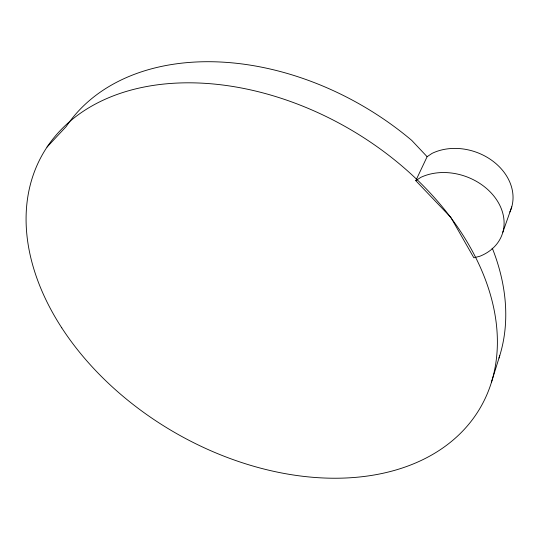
<?xml version="1.0" encoding="UTF-8"?>
<svg xmlns="http://www.w3.org/2000/svg" width="540" height="540" viewBox="0 0 540 540"><rect width="100%" height="100%" fill="white"/><g stroke="black" fill="none" stroke-linecap="round" stroke-linejoin="round"><path stroke-width="0.81" d="M491.44 382.219L499.757 355.624M502.855 232.214L511.765 206.854M415.787 180.671L420.808 177.363A53.629 42.161 20.2 0 1 494.957 197.451A53.629 42.161 20.2 0 1 479.945 256.216L473.864 257.796L450.853 217.424L415.787 180.671L427.12 156.701L432.047 153.387A52.171 41.884 19.5 0 1 492.919 161.177A52.171 41.884 19.5 0 1 509.841 212.024M47.034 147.056L66.163 126.59A246.74 175.183 30.3 0 1 411.784 140.434L427.12 156.701M492.082 248.218L492.878 249.649A246.74 175.183 30.3 0 1 498.98 358.047M61.749 327.821A252.896 175.122 30.2 0 0 469.625 423.198A252.896 175.122 30.2 0 0 253.726 90.612A252.896 175.122 30.2 0 0 61.749 327.821"/></g></svg>
